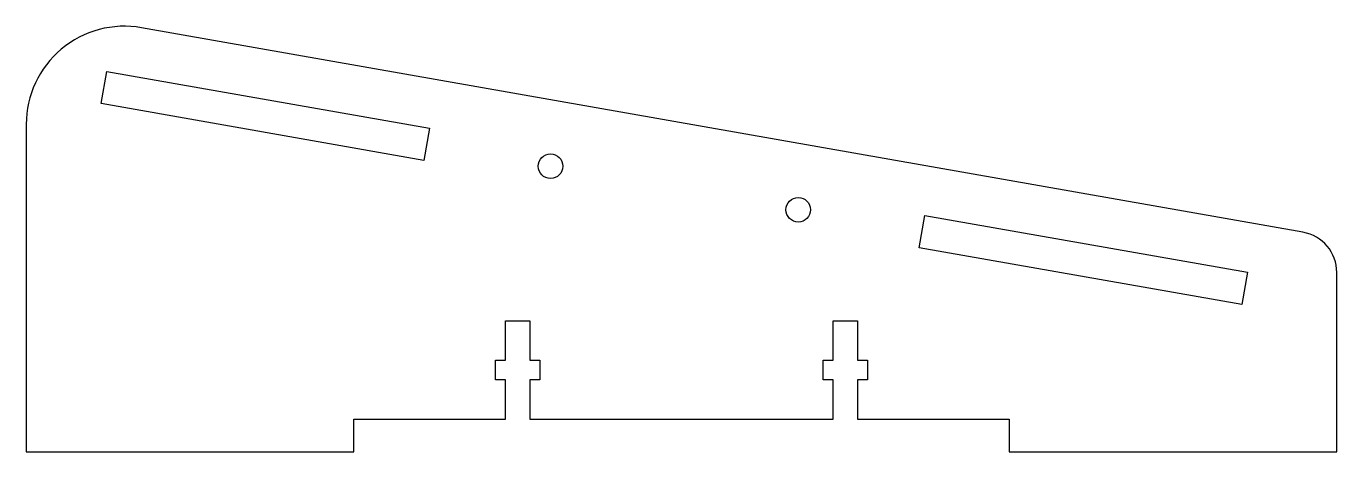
# Model space of a CAD drawing. Header units: millimetres. Extents: x -160 to 0, y 0 to 52.
import ezdxf

# ---------------------------------------------------------------- set-up
doc = ezdxf.new("R2010")
doc.units = ezdxf.units.MM

msp = doc.modelspace()

# ---------------------------------------------------------------- linework, layer by layer
msp.add_lwpolyline([(0, 21.92, 0.36397), (-4.13, 26.84), (-145.92, 51.84, 0.466308), (-160, 40.02), (-160, 0), (-120, 0), (-120, 4), (-101.5, 4), (-101.5, 8.8), (-102.7, 8.8), (-102.7, 11.2), (-101.5, 11.2), (-101.5, 16), (-98.5, 16), (-98.5, 11.2), (-97.3, 11.2), (-97.3, 8.8), (-98.5, 8.8), (-98.5, 4), (-61.5, 4), (-61.5, 8.8), (-62.7, 8.8), (-62.7, 11.2), (-61.5, 11.2), (-61.5, 16), (-58.5, 16), (-58.5, 11.2), (-57.3, 11.2), (-57.3, 8.8), (-58.5, 8.8), (-58.5, 4), (-40, 4), (-40, 0), (0, 0)], format="xyb", close=True)
for points in [[(-150.15, 46.49), (-110.76, 39.55), (-111.45, 35.61), (-150.85, 42.56)], [(-10.89, 21.94), (-11.58, 18), (-50.98, 24.95), (-50.28, 28.89)]]:
    msp.add_lwpolyline(points, close=True)
for centre in [(-95.99, 34.91), (-65.75, 29.58)]:
    msp.add_circle(centre, 1.5)

doc.saveas('drawing.dxf')
